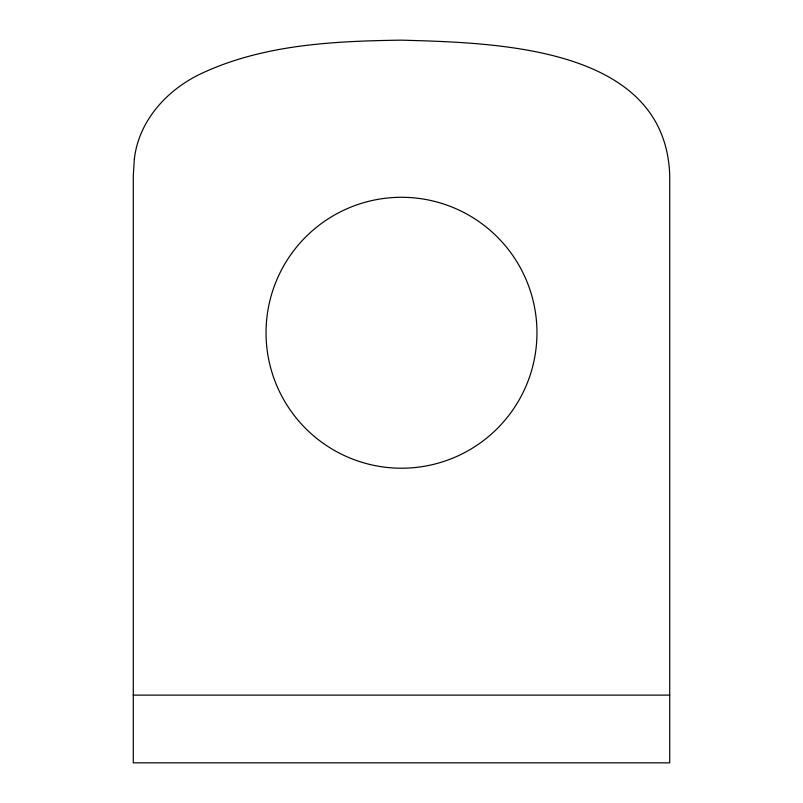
<?xml version="1.0" encoding="UTF-8"?>
<svg xmlns="http://www.w3.org/2000/svg" width="803" height="803" viewBox="0 0 803 803"><rect width="100%" height="100%" fill="white"/><g stroke="black" fill="none" stroke-linecap="round" stroke-linejoin="round"><path stroke-width="1.2" d="M133.278 695.117L669.722 695.117M134.332 159.215L133.278 175.616L133.278 762.85L669.722 762.85L669.722 175.616C665.627 45.962 495.712 42.87 401.5 40.15C333.546 41.104 262.772 44.426 200.338 74.017C166.683 90.137 138.588 121.082 134.332 159.215M323.499 443.507A135.466 135.466 0 0 0 536.414 344.929A135.466 135.466 0 0 0 344.587 209.824A135.466 135.466 0 0 0 323.499 443.507"/></g></svg>
